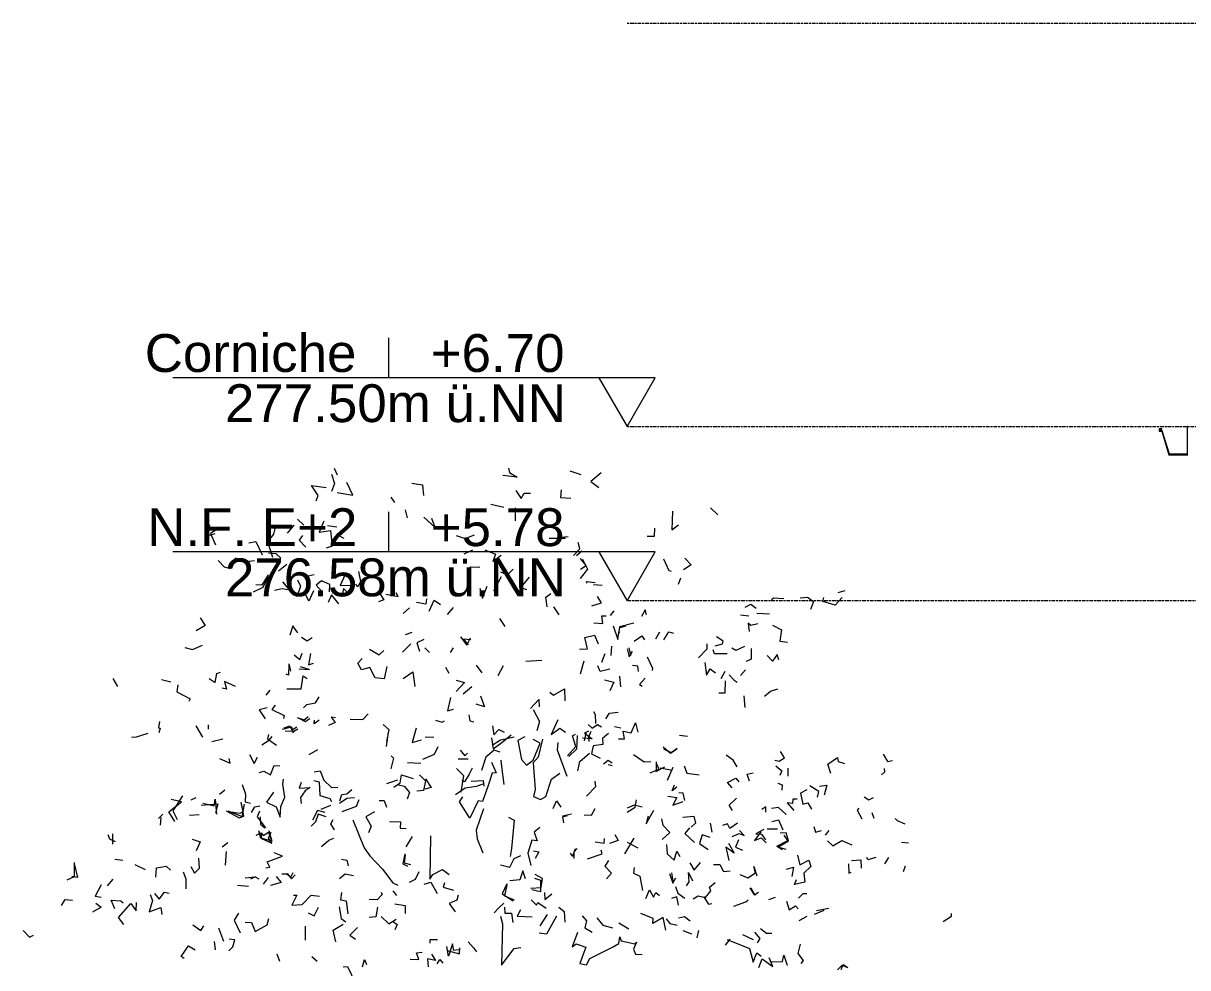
# Model space of a CAD drawing. Header units: millimetres. Extents: x -23163 to 3734, y -4540 to 11969.
# Drawn here: x -23155 to -17006, y 3841 to 8830 of the extents above; entities that cross this region are included whole.
import ezdxf

# ---------------------------------------------------------------- set-up
doc = ezdxf.new("R2010")
doc.units = ezdxf.units.MM
doc.linetypes.add('Center', pattern=[40, 10, -5, 20, -5])
for name, color, linetype, lineweight in [('A-FLOR-LEVL', 51, 'Continuous', 9), ('A-GENM', 13, 'Continuous', 9), ('A-ROOF-OTLN', 132, 'Continuous', 9), ('G-IMPT', 8, 'Continuous', 9)]:
    doc.layers.add(name, color=color, linetype=linetype, lineweight=lineweight)
doc.styles.add('Arial', font='arial.ttf', dxfattribs={"height": 200})

# ---------------------------------------------------------------- blocks, each defined once
blk = doc.blocks.new('TREE 7M - Baum_29a_dwg-394110-West')
at = {"layer": 'G-IMPT'}
for p, q in [((-21514.2, 6480.6), (-21497.7, 6444.9)), ((-20268.3, 6466.2), (-20211.1, 6446.4)), ((-21214.4, 6326), (-21195.5, 6299.5)), ((-20685.4, 6289.5), (-20617.8, 6273.7)), ((-21139.3, 6259.8), (-21128.1, 6217.4)), ((-20558.3, 6271.1), (-20557.2, 6202.2)), ((-19525.3, 6271), (-19486.4, 6232.7)), ((-21760.8, 6135.8), (-21724.5, 6178.3)), ((-21706.5, 6210.1), (-21674.3, 6179.7)), ((-21548.8, 6177.2), (-21499.8, 6169.3)), ((-20378.6, 6109.7), (-20291.5, 6111.1)), ((-20277, 6117.8), (-20335.1, 6112.4)), ((-20827.7, 6028.3), (-20780.5, 6048.3)), ((-20397.8, 6073.9), (-20339.8, 6080.6)), ((-20205.8, 6041), (-20233.1, 6017.1)), ((-21807.7, 5937), (-21763.4, 5972.9)), ((-20631.5, 5905.3), (-20671.2, 5829.8)), ((-20143.4, 5864.8), (-20098.5, 5862.3)), ((-19684.3, 5898.5), (-19696.9, 5865.4)), ((-18850.8, 5822.7), (-18814, 5834.6)), ((-21148.8, 5712.6), (-21116.3, 5741.8)), ((-20914.9, 5707.6), (-20882.5, 5744.7)), ((-20355.5, 5748), (-20327, 5705.6)), ((-20053.5, 5702), (-20034.2, 5727.2)), ((-20641.1, 5685.4), (-20612.7, 5643)), ((-19323, 5697.6), (-19366.7, 5704.1)), ((-19281, 5714.8), (-19214.9, 5710.9)), ((-21136.4, 5601.3), (-21102.3, 5613.3)), ((-19794.5, 5613.5), (-19816.3, 5576.4)), ((-20051.4, 5490), (-20046.9, 5540.3)), ((-21034.9, 5531.2), (-21010.7, 5506.1)), ((-20899.7, 5506.2), (-20882.9, 5531.4)), ((-20083.2, 5499.2), (-20102.3, 5454.1)), ((-21752, 5441.6), (-21743.5, 5407.1)), ((-21698.8, 5419.1), (-21643.2, 5416.5)), ((-21692.4, 5432.4), (-21647.2, 5417.8)), ((-20926.2, 5429.3), (-20907.1, 5396.2)), ((-20763.9, 5438.8), (-20732.8, 5399.1)), ((-20621.1, 5436.3), (-20649.3, 5383.3)), ((-20501.3, 5460.3), (-20416.9, 5465.7)), ((-20194.9, 5460.7), (-20213.6, 5391.7)), ((-19340.8, 5415.3), (-19368, 5384.8)), ((-22683.4, 5368.9), (-22657.6, 5326.5)), ((-22425.7, 5363.9), (-22376.6, 5350.7)), ((-20007.3, 5381.4), (-20001.1, 5324.4)), ((-19450.3, 5405.9), (-19470.8, 5367.5)), ((-21872.2, 5281.1), (-21851.5, 5307.6)), ((-20832.7, 5287.6), (-20785.8, 5327.4)), ((-19349.1, 5277.5), (-19344.1, 5215.2)), ((-22243.3, 5119), (-22209.3, 5059.4)), ((-22178.7, 5124.4), (-22179.6, 5100.5)), ((-20033.3, 5115), (-19998.9, 5108.4)), ((-22160.1, 5035.6), (-22100.9, 5050.3)), ((-21237.6, 5010.2), (-21227, 5085.8)), ((-21033.7, 5060.8), (-20987.4, 5058.2)), ((-20191.9, 5039.3), (-20182, 5080.4)), ((-19689.1, 5070.4), (-19646.7, 5063.8)), ((-21645.1, 4967.3), (-21599.3, 4993.9)), ((-21055.1, 4919), (-21126.5, 4922.9)), ((-20805.9, 4943.2), (-20858.7, 4943.1)), ((-20045.7, 4908.3), (-20065.6, 4913.6)), ((-19116.9, 4894.9), (-19117.5, 4853.8)), ((-21235.7, 4814.1), (-21176.6, 4832.8)), ((-22245, 4738.7), (-22271.2, 4726.8)), ((-22118.5, 4758.7), (-22091.1, 4781.3)), ((-21532.3, 4697.2), (-21583.5, 4677.2)), ((-22419.3, 4652.4), (-22441.3, 4629.8)), ((-22431.5, 4594.1), (-22426.9, 4633.8)), ((-22277.8, 4647.3), (-22226.4, 4651.3)), ((-20306.9, 4644.3), (-20260.8, 4653.7)), ((-18673.2, 4660.9), (-18663.4, 4631.7)), ((-19526.9, 4604.2), (-19518.2, 4557.8)), ((-19226.5, 4574.1), (-19172.4, 4575.5)), ((-18901.4, 4566.5), (-18920.8, 4541.3)), ((-22684.4, 4548.7), (-22683.5, 4494.4)), ((-22104.7, 4480.5), (-22076, 4503.1)), ((-21101.6, 4534.7), (-21135.1, 4479)), ((-19931.1, 4525.5), (-19979.9, 4442)), ((-19966.4, 4504.3), (-19909.1, 4473.9)), ((-18517.3, 4504.7), (-18480.3, 4500.8)), ((-22084.5, 4455.4), (-22088.5, 4382.5)), ((-20266.6, 4445.6), (-20254.5, 4428.4)), ((-20240.6, 4469.5), (-20254.5, 4429.7)), ((-22671.6, 4414.9), (-22630.6, 4409.7)), ((-22566.8, 4385.9), (-22510.9, 4359.4)), ((-18586, 4423.8), (-18606.6, 4390.7)), ((-18498.1, 4377.5), (-18508.2, 4348.4)), ((-22710.2, 4273.1), (-22680.4, 4308.9)), ((-21953.9, 4309.8), (-21929, 4323)), ((-21886.1, 4282), (-21860.3, 4317.8)), ((-19731.3, 4341.6), (-19724, 4299.2)), ((-22023.4, 4276.6), (-21965.2, 4272.7)), ((-21203.9, 4247.1), (-21185, 4221.9)), ((-19217.7, 4201.8), (-19182.3, 4213.7)), ((-20389.4, 4122.2), (-20428.1, 4062.5)), ((-18976, 4123.9), (-18926.2, 4145.1)), ((-18901.3, 4154.4), (-18965.8, 4141.1)), ((-21667.1, 4061), (-21667.2, 3986.8)), ((-20010.9, 4077.6), (-19957.6, 4045.8)), ((-19016.8, 4111.9), (-19058.7, 4089.3)), ((-22124, 4051.2), (-22097.8, 3981)), ((-19672.1, 4038.2), (-19625.6, 4019.7)), ((-19588.9, 4038.3), (-19597.5, 3998.6)), ((-19357.3, 4016.1), (-19301.4, 3989.7)), ((-22146.6, 3979.6), (-22141.9, 3935.9)), ((-19423, 3992.2), (-19447.6, 3960.3)), ((-21816.6, 3913.8), (-21802.8, 3875.3)), ((-21603.3, 3874.3), (-21631.4, 3899.4))]:
    blk.add_line(p, q, dxfattribs=at)
at = {"layer": 'G-IMPT', "flags": 128}
for points in [[(-20592.1, 6480.4), (-20587.8, 6456.6), (-20547.7, 6432.8), (-20621.9, 6442)], [(-21526.8, 6448.8), (-21511.5, 6399.8), (-21528, 6356.1)], [(-21497.5, 6352.1), (-21415.4, 6337.7), (-21446.8, 6403.9)], [(-21103.4, 6401.6), (-21047.7, 6391.1), (-21041.5, 6335.5)], [(-20102.9, 6454.5), (-20157.7, 6409.4), (-20114.9, 6377.7)], [(-21609.1, 6308.3), (-21598.9, 6334.8), (-21632.9, 6389.1), (-21556, 6377.2)], [(-20553.2, 6362.6), (-20526.1, 6318.9), (-20509.4, 6348), (-20476.3, 6348.1)], [(-20315.5, 6365.5), (-20318.8, 6325.7), (-20263.2, 6321.8)], [(-21039.6, 6221.5), (-20979.3, 6165.9), (-20998.6, 6214.9)], [(-19725.8, 6252.2), (-19729.4, 6154.2), (-19694.2, 6180.7)], [(-22172.3, 6180.4), (-22184.6, 6123.4), (-22142.5, 6135.4)], [(-22138.9, 6152.6), (-22166.3, 6134), (-22140.2, 6075.8)], [(-21837.9, 6008.6), (-21863.1, 6090.7), (-21832, 6130.5), (-21822.2, 6176.8)], [(-21567.7, 6199.7), (-21593.1, 6142.7), (-21532.5, 6150.7), (-21524.5, 6068.6), (-21556.1, 6057.9)], [(-21452.2, 6169.3), (-21492.5, 6125.6), (-21463.2, 6111)], [(-19822.1, 6163.4), (-19822.7, 6119.6), (-19860.9, 6118.3)], [(-21963.4, 6085.3), (-21927.8, 6091.9), (-21893.6, 6021.7)], [(-21681.3, 6124), (-21698.1, 6100.1), (-21663.2, 6063.1)], [(-20868.9, 6123.7), (-20822.4, 6107.8), (-20772.6, 6127.8)], [(-21795.6, 6004.6), (-21819.8, 6027.1), (-21860.8, 6031.1)], [(-20718.4, 6048.3), (-20661.2, 6025.9), (-20675.1, 5986.1), (-20630.8, 6020.6)], [(-20249, 6018.4), (-20216.6, 6054.2), (-20225, 6087.3)], [(-22034.7, 6005.7), (-22058.9, 5948.7), (-22092.1, 5957.9), (-22125.6, 5992.3)], [(-21934.1, 5989.9), (-21978.9, 5985.9), (-21960, 5963.4)], [(-20201.1, 5999.9), (-20175.1, 5945.6), (-20214, 5897.9)], [(-20212.1, 5946.9), (-20182.1, 5965.5), (-20211.7, 6002.6)], [(-19774.5, 6001.8), (-19745.7, 5939.5), (-19733.8, 5935.6)], [(-19662.2, 6004.6), (-19628.7, 5970.1), (-19667.8, 5943.6)], [(-21864, 5906.5), (-21889.5, 5849.5), (-21941.9, 5825.6)], [(-21861.5, 5915.8), (-21896.3, 5861.4), (-21928, 5864)], [(-21688.6, 5923.9), (-21650.1, 5912.1), (-21618.5, 5918.7)], [(-21456, 5917.6), (-21481.5, 5860.6), (-21420.7, 5862)], [(-21384.9, 5933.6), (-21374.8, 5881.9), (-21388.9, 5852.7), (-21398.4, 5867.3)], [(-20809.1, 5938.2), (-20790.9, 5959.5), (-20744.7, 5956.9)], [(-20635.9, 5933.2), (-20597.4, 5917.3), (-20567.5, 5946.5)], [(-20483.6, 5904.2), (-20528.9, 5849.8), (-20497, 5839.2)], [(-21785.6, 5880.1), (-21749.2, 5835.1), (-21789, 5843), (-21828.5, 5833.7)], [(-21706.5, 5890.8), (-21691.4, 5856.4), (-21709.1, 5804.7)], [(-21539, 5826.1), (-21535.7, 5865.8), (-21579.6, 5885.6), (-21608.3, 5861.8), (-21578.7, 5828.7)], [(-21435.8, 5814.3), (-21464, 5844.7), (-21472.6, 5801)], [(-20744.2, 5846.9), (-20730.1, 5792.6), (-20706, 5857.5)], [(-20179.2, 5872.8), (-20180.7, 5880.7), (-20134.3, 5875.5)], [(-21622.3, 5831.3), (-21647.9, 5776.9), (-21662.9, 5810)], [(-21489.1, 5763.8), (-21526.9, 5811.5), (-21544.7, 5770.4)], [(-21273.4, 5819.8), (-21251.7, 5784), (-21279.3, 5773.4)], [(-21240.3, 5814.5), (-21175.4, 5801.3), (-21186.3, 5821.2)], [(-21025.9, 5789.6), (-21029.4, 5761.8), (-21078.4, 5769.6)], [(-21011.6, 5724.7), (-20984.8, 5783), (-20952.7, 5759.2)], [(-20388.5, 5748), (-20395.9, 5798.3), (-20368.5, 5818.2)], [(-20153.4, 5752.2), (-20100.9, 5768.2), (-20122.6, 5801.3)], [(-19138.2, 5789.2), (-19193.8, 5793.1), (-19204.2, 5783.8)], [(-19052.5, 5795.9), (-19012.9, 5798.6), (-18982.2, 5776.1), (-18998.6, 5733.7)], [(-18830.6, 5797.5), (-18868.2, 5756.4), (-18933.3, 5774.9), (-18927, 5796.1)], [(-19863.4, 5704.9), (-19870.4, 5731.4), (-19889.7, 5696.9)], [(-19342.3, 5746.6), (-19313.5, 5761.2), (-19285.4, 5740)], [(-22221, 5688.8), (-22194, 5649.1), (-22242.4, 5621.2)], [(-20142.7, 5663.4), (-20095.1, 5659.5), (-20099.8, 5700.6), (-20077.3, 5699.3)], [(-19931.3, 5661.1), (-20006.3, 5641.1), (-20013.6, 5600), (-20004.6, 5617.2)], [(-19276.1, 5657.9), (-19312.9, 5648.5), (-19327.7, 5661.8), (-19321.7, 5616.7)], [(-21704.6, 5609.9), (-21731.6, 5647), (-21748, 5597.9)], [(-20217.1, 5524.2), (-20174.8, 5525.6), (-20190.3, 5585.2), (-20139, 5598.5), (-20119.8, 5552.2)], [(-20040.8, 5647.7), (-20015.8, 5574.8), (-20004.9, 5638.4), (-19972.1, 5647.8)], [(-19772.7, 5573.8), (-19745.7, 5616.2), (-19721.8, 5608.3)], [(-19198, 5650), (-19151.4, 5626.2), (-19159.7, 5566.6), (-19119.9, 5560)], [(-22301.7, 5532.3), (-22261.9, 5521.8), (-22209.4, 5544.4)], [(-21685.7, 5587.4), (-21656.3, 5567.5), (-21628.9, 5586.1)], [(-21153.3, 5507.2), (-21120.8, 5539), (-21107.9, 5552.3)], [(-21039.5, 5574.9), (-21077.6, 5557.6), (-21063.6, 5512.6)], [(-20846.9, 5588.4), (-20813.2, 5544.7), (-20792.7, 5583.2)], [(-20791.2, 5572.6), (-20830.8, 5576.5), (-20804, 5548.7)], [(-19929.8, 5565.7), (-19888, 5593.5), (-19874.4, 5572.3)], [(-19545.2, 5552.9), (-19546, 5523.7), (-19588.9, 5478.6)], [(-19501.4, 5542.3), (-19463.2, 5551.6), (-19459.5, 5566.2), (-19494.2, 5588.7)], [(-19346.8, 5537.2), (-19391.3, 5516), (-19412.7, 5529.2)], [(-21725.1, 5493.3), (-21695.6, 5469.5), (-21683, 5502.6)], [(-21639.4, 5501.3), (-21648.9, 5440.4), (-21622.7, 5449.7)], [(-21235.3, 5432.9), (-21250.1, 5368), (-21297.7, 5371.9), (-21325.1, 5426.2), (-21368.5, 5415.5), (-21388.9, 5449.9), (-21365.5, 5475.1)], [(-21326.7, 5524.2), (-21276, 5493.8), (-21251.2, 5516.4)], [(-19966.1, 5525.9), (-19954.8, 5483.5), (-19938.1, 5511.3)], [(-19956.9, 5531.2), (-19948.3, 5490.1), (-19940.7, 5510)], [(-19859.7, 5483.6), (-19832.3, 5424), (-19834.8, 5410.7)], [(-19437.3, 5498.7), (-19504.6, 5498.6), (-19511.6, 5519.8)], [(-19310.9, 5528), (-19311.3, 5471), (-19337.5, 5459)], [(-19164.6, 5467.2), (-19173, 5495), (-19198.9, 5460.5), (-19225.8, 5491)], [(-21753.4, 5445.5), (-21755, 5385.9), (-21767, 5392.5)], [(-20058.1, 5418.4), (-20109.4, 5405.1), (-20120.5, 5435.6)], [(-19906, 5405.4), (-19909.1, 5434.5), (-19938.2, 5437.1)], [(-19556.7, 5453.5), (-19546.4, 5385.9), (-19528.4, 5419.1), (-19500.4, 5399.2)], [(-22173.5, 5369.5), (-22142.8, 5348.3), (-22133, 5394.7), (-22114.6, 5402.7)], [(-22035.4, 5327.3), (-22092.7, 5353.7), (-22081.4, 5312.6), (-22105.3, 5317.9)], [(-21764.4, 5314.3), (-21687.8, 5314.4), (-21677, 5383.3), (-21655.7, 5368.8)], [(-21149.7, 5369.4), (-21098.8, 5403.9), (-21088.3, 5325.8)], [(-20869.6, 5360.5), (-20825.7, 5347.3), (-20868.6, 5299.5)], [(-20084.9, 5362.7), (-20037.2, 5349.6), (-20057.5, 5303.2)], [(-19871.1, 5371), (-19900.9, 5337.8), (-19887.6, 5328.5)], [(-19448.1, 5356.9), (-19449.7, 5292), (-19482.7, 5290.6)], [(-19427.5, 5388.7), (-19400.7, 5360.9), (-19385.9, 5350.3)], [(-22339.4, 5334.9), (-22344, 5297.7), (-22274.8, 5262.1), (-22281.1, 5247.5)], [(-20374.5, 5296.1), (-20355.7, 5280.3), (-20296.8, 5313.5), (-20294.5, 5251.2)], [(-19240.7, 5275), (-19209.5, 5302.8), (-19170, 5314.8)], [(-21825.1, 5228.1), (-21841.9, 5205.6), (-21777.9, 5173.9), (-21780.3, 5158)], [(-21675.6, 5213.8), (-21658.7, 5232.3), (-21611.3, 5240.3), (-21593.3, 5272.2)], [(-20898.4, 5269), (-20914.4, 5198.8), (-20882.9, 5206.8)], [(-20740.1, 5277.2), (-20719.3, 5218.9), (-20763.1, 5233.4)], [(-20476.1, 5209.9), (-20431.9, 5257.6), (-20431.3, 5219.2)], [(-21867.1, 5213.5), (-21910.5, 5204.2), (-21878, 5155.2)], [(-21709.1, 5163.4), (-21671.9, 5150.2), (-21651, 5167.4)], [(-21428.9, 5154.4), (-21361.5, 5151.9), (-21334.2, 5182.4)], [(-20803.1, 5176.4), (-20797.3, 5144.6), (-20776.1, 5140.6)], [(-20462.8, 5205.9), (-20428.7, 5142.4), (-20442.4, 5093.3)], [(-20144.3, 5194.4), (-20134.7, 5178.5), (-20134, 5130.8)], [(-20078.9, 5156.1), (-20059.6, 5186.5), (-20013.4, 5190.6)], [(-22436.6, 5141.3), (-22441.3, 5108.2), (-22432, 5106.8), (-22439.5, 5081.7)], [(-21786, 5101), (-21738.7, 5114.3), (-21735.8, 5098.4), (-21710.9, 5114.3)], [(-21778.2, 5109), (-21748, 5119.6), (-21730.2, 5082.5)], [(-21699.8, 5159.4), (-21666.5, 5142.2), (-21641.6, 5158.1)], [(-21592.6, 5148.9), (-21620, 5130.3), (-21617.7, 5148.9)], [(-21506.9, 5161), (-21529.5, 5164.9), (-21507.9, 5137.1), (-21543.3, 5121.2)], [(-21255.4, 5125.5), (-21224.5, 5099), (-21236.7, 5036.7)], [(-21080.7, 5105.8), (-21101.9, 5031.6), (-21051.9, 5044.9)], [(-20978.3, 5148.3), (-20943.8, 5137.8), (-20930.7, 5144.4)], [(-20678, 5118.2), (-20670.6, 5071.9), (-20643.3, 5099.7), (-20615.4, 5085.2)], [(-20332.4, 5150.4), (-20368.1, 5073.6), (-20322.5, 5106.7), (-20291.7, 5085.6)], [(-20172.2, 5125.5), (-20150.7, 5106.9), (-20123.3, 5125.5), (-20102, 5113.6)], [(-20012.4, 5050.1), (-19979.4, 5050.2), (-19988, 5089.9), (-19944.3, 5082), (-19922.7, 5135), (-19910, 5084.7)], [(-22497.6, 5078.9), (-22559.4, 5059), (-22583.1, 5057.6)], [(-21895.6, 5018.7), (-21857.7, 5042.6), (-21840.8, 5062.5)], [(-21860.8, 5073.1), (-21865.7, 5050.5), (-21817.6, 5017.5)], [(-21772.7, 5093.1), (-21726.4, 5090.5), (-21705.5, 5103.7)], [(-20682.2, 5055.9), (-20673.4, 4997.7), (-20627.7, 5030.8), (-20578.1, 5070.6)], [(-20679, 5017.5), (-20634.5, 5045.4), (-20562.1, 5061.4)], [(-20506.6, 5061.5), (-20543.3, 5041.5), (-20524.5, 4940.9), (-20497.6, 4910.4), (-20462.3, 4937), (-20425.5, 5027.1), (-20462.8, 5046.9)], [(-20412.6, 5048.3), (-20436.2, 4954.2), (-20462.1, 4923.7), (-20451.8, 4782), (-20460.5, 4746.2), (-20423.3, 4730.3), (-20395.8, 4746.2), (-20365.6, 4836.4), (-20322.5, 4869.6)], [(-20281.7, 4961), (-20237.6, 5010.1), (-20254.4, 5065.7), (-20238.7, 5075)], [(-20230.7, 5068.4), (-20233.4, 4995.5), (-20273.8, 4957.1)], [(-20170.3, 5091), (-20191.2, 5080.4), (-20151.1, 5050), (-20201.4, 5053.9)], [(-20158.4, 5089.7), (-20171.1, 5059.2), (-20168.1, 5035.4)], [(-20064.4, 5077.9), (-20095.7, 5051.4), (-20095.1, 5019.6), (-20145.2, 5012.9), (-20155.1, 4971.8), (-20108.5, 4948)], [(-20965.5, 5007.9), (-20985.9, 4966.8), (-21046.3, 4941.6)], [(-20847.6, 4989.5), (-20823.3, 4960.4), (-20809, 4973.6)], [(-20637.4, 4979.2), (-20669.3, 4991), (-20712.3, 4953.9), (-20736.2, 4882.3)], [(-20333.1, 5031.2), (-20335.1, 4991.4), (-20283.9, 4853.7)], [(-19775.3, 5008), (-19736.4, 4974.9), (-19703.8, 4997.5)], [(-19773.8, 4997.4), (-19733.8, 4977.6), (-19701.2, 5000.2)], [(-19186.3, 4937.2), (-19163.7, 4931.9), (-19135, 4949.2), (-19156.7, 4983.6)], [(-22119, 4945.6), (-22063.1, 4921.8), (-22067.5, 4947)], [(-21960.8, 4967), (-21936.2, 4920.6), (-21918.3, 4953.8)], [(-21213, 4959.9), (-21199.6, 4948), (-21214.5, 4892.3)], [(-20682.7, 4926.1), (-20658.1, 4870.5), (-20679.2, 4869.1), (-20700.5, 4802.9), (-20729.5, 4719.3), (-20753.4, 4722), (-20796.8, 4631.8), (-20851, 4716.5), (-20834.3, 4743.1)], [(-20616.1, 4808.3), (-20628.2, 4903.6), (-20631.4, 4936.8)], [(-20226.3, 4880.3), (-20215.2, 4930.6), (-20165.7, 4974.4)], [(-20090.8, 4917.5), (-20066, 4937.4), (-20044.7, 4922.9)], [(-19931.8, 4966.8), (-19877, 4928.4), (-19841.4, 4929.8)], [(-19844.3, 4870.1), (-19811.5, 4884.7), (-19810.9, 4928.5)], [(-19385.2, 4902.5), (-19406.9, 4936.9), (-19443, 4964.7)], [(-18890.6, 4867.3), (-18905.9, 4916.3), (-18854.9, 4950.8), (-18851.9, 4929.6), (-18817.4, 4919.1)], [(-18614.8, 4969.7), (-18590.4, 4929.9), (-18565.4, 4936.6)], [(-21909, 4871.6), (-21885.4, 4879.6), (-21849.4, 4859.8), (-21830.4, 4910.1), (-21801.3, 4907.5)], [(-21619.8, 4875.9), (-21586.9, 4881.3), (-21568.9, 4831), (-21527.3, 4792.6), (-21494.3, 4795.3)], [(-21198.4, 4795.6), (-21164.4, 4816.9), (-21157.2, 4859.3), (-21096.1, 4840.8)], [(-21062.1, 4859.4), (-21031.2, 4829), (-21040.9, 4777.3), (-21077.8, 4773.2)], [(-20867.1, 4892.8), (-20830.9, 4855.7), (-20843.9, 4768.2)], [(-20785.3, 4895.5), (-20800.6, 4863.7), (-20825, 4822.6), (-20838.3, 4829.2)], [(-19812.1, 4919.2), (-19798.5, 4894), (-19815.4, 4878.1), (-19766.9, 4902)], [(-19791.9, 4896.7), (-19728.3, 4884.8), (-19724.6, 4898.1), (-19755.2, 4829.2)], [(-19665.3, 4907.4), (-19651.5, 4869), (-19586.6, 4859.8)], [(-19320.5, 4825.7), (-19333, 4864.1), (-19300.1, 4870.8)], [(-19180.5, 4908), (-19149.7, 4881.6), (-19159.8, 4856.4)], [(-18608.3, 4892.8), (-18606.7, 4874.3), (-18622.3, 4859.7)], [(-21999.1, 4809.2), (-21981.1, 4757.6), (-21983.1, 4716.5), (-21955.3, 4711.2)], [(-21834.7, 4768.4), (-21870.8, 4715.3), (-21820.2, 4690.2), (-21798.2, 4637.2), (-21795.1, 4692.9), (-21774.8, 4741.9), (-21785.2, 4810.8), (-21781.6, 4837.3)], [(-21687.6, 4820.2), (-21697.6, 4789.7), (-21640.9, 4792.4), (-21667, 4775.2), (-21691.5, 4740.7), (-21688.4, 4708.9)], [(-21621.7, 4829.6), (-21592.5, 4823), (-21588.7, 4750.1), (-21535.6, 4734.3), (-21527.4, 4718.4)], [(-21173.5, 4807.6), (-21143, 4799.7), (-21116, 4766.6), (-21127.4, 4732.1)], [(-21031.4, 4838.2), (-21001.5, 4793.2), (-21034.4, 4783.9)], [(-20872.8, 4756.3), (-20821.9, 4790.8), (-20762.6, 4800.1), (-20725.8, 4812.1)], [(-20789.4, 4826.6), (-20726.1, 4830.6), (-20722.9, 4800.2)], [(-20136.9, 4826.1), (-20133.7, 4796.9), (-20180.5, 4747.8)], [(-19704.4, 4794.8), (-19727.9, 4776.2), (-19715.2, 4808)], [(-19411.1, 4791.2), (-19436.7, 4820.3), (-19392.1, 4842.9), (-19375.9, 4823)], [(-19171.1, 4816.6), (-19147.2, 4807.4), (-19149.3, 4779.5)], [(-18961.1, 4742.7), (-18953.7, 4771.8), (-19001.8, 4802.2)], [(-18950.2, 4801), (-18910.7, 4806.3), (-18925.7, 4753.3)], [(-22313.9, 4749.2), (-22365.4, 4669.7), (-22342.2, 4623.3)], [(-21406.2, 4738.4), (-21447.1, 4735.7), (-21485, 4709.2)], [(-21483.9, 4722.4), (-21472.5, 4756.9), (-21446.2, 4759.6), (-21420.1, 4782.1)], [(-19751.2, 4747), (-19703.5, 4740.5), (-19724, 4699.4), (-19670.1, 4719.3)], [(-19661, 4724.6), (-19669.5, 4763), (-19693.3, 4764.3)], [(-19410.4, 4671.9), (-19426.7, 4699.7), (-19389, 4736.9)], [(-19017.3, 4781), (-19050, 4762.4), (-19038.5, 4705.5), (-19012.2, 4712.1), (-18993.1, 4679)], [(-18714.1, 4743), (-18690.1, 4727.1), (-18665.2, 4740.4)], [(-22355.2, 4614), (-22386.4, 4664.3), (-22319.9, 4717.4), (-22374.3, 4729.3)], [(-22215.3, 4699), (-22128.2, 4707.1), (-22140.6, 4658)], [(-22207.6, 4710.9), (-22147.9, 4696.4), (-22141.8, 4730.9), (-22135.2, 4651.4)], [(-22084, 4670), (-22014.7, 4633), (-21989.8, 4642.3), (-22001.3, 4700.6)], [(-22074.8, 4670), (-21999, 4639.6), (-21986.8, 4704.6)], [(-22006.8, 4715.2), (-21995.4, 4664.8), (-22011.1, 4655.5), (-22072.1, 4664.7)], [(-21950.5, 4660.9), (-21932.5, 4691.4), (-21906.1, 4695.4)], [(-21383.6, 4727.8), (-21397.5, 4693.4), (-21473.7, 4665.4)], [(-21276.5, 4724), (-21250.1, 4725.3), (-21237.6, 4689.6)], [(-20724.9, 4679.6), (-20762.7, 4568.3), (-20758, 4521.9), (-20729, 4447.7)], [(-20357.7, 4682.7), (-20338.6, 4722.5), (-20316.9, 4689.4)], [(-20193.4, 4648.4), (-20155, 4647.2), (-20135.8, 4681.6)], [(-19966.4, 4662), (-19923.3, 4689.8), (-19917.3, 4728.3)], [(-19886.3, 4688.6), (-19928.7, 4699.1), (-19965.4, 4683.2)], [(-19233.3, 4662.8), (-19233.7, 4690.7), (-19254.6, 4676.1)], [(-19126.1, 4651), (-19167.6, 4688.1), (-19203.2, 4682.8)], [(-19068, 4731.9), (-19091.7, 4730.6), (-19092.7, 4709.4), (-19121.8, 4712), (-19085.5, 4671)], [(-18742.2, 4684.6), (-18751.3, 4672.7), (-18726.8, 4627.7)], [(-21908.3, 4667.6), (-21921, 4638.4), (-21876.5, 4580.2)], [(-21905.2, 4638.4), (-21903.2, 4600), (-21879.1, 4580.2)], [(-21556.5, 4638.8), (-21597.6, 4652), (-21612.8, 4611), (-21634.9, 4589.7)], [(-21560.8, 4661.4), (-21601.9, 4671.9), (-21627.5, 4620.2)], [(-21511.7, 4568.7), (-21530.7, 4601.8), (-21519.2, 4624.3)], [(-21414.8, 4621.8), (-21354.3, 4474.8), (-21325.8, 4432.4), (-21258.6, 4361), (-21203.3, 4289.5), (-21176.6, 4276.3)], [(-21300.6, 4664.3), (-21346.4, 4637.8), (-21317.9, 4588.8), (-21333.1, 4553)], [(-21220.5, 4612.8), (-21162.4, 4611.5), (-21164.4, 4578.4), (-21134, 4575.8)], [(-20593.4, 4636), (-20562.8, 4620.2), (-20577.5, 4470.4), (-20584.7, 4428)], [(-20299.7, 4607.2), (-20305.5, 4639), (-20281.8, 4645.7)], [(-19855.1, 4642.2), (-19866.3, 4601.1), (-19825.2, 4672.7)], [(-19784.9, 4627.7), (-19777.7, 4594.6), (-19741.4, 4554.9), (-19780.4, 4517.8)], [(-19672.7, 4637.1), (-19613.4, 4642.5), (-19604.8, 4605.4), (-19628.3, 4584.2)], [(-19202.1, 4613.9), (-19166.5, 4621.9), (-19144.6, 4570.2)], [(-18551.1, 4629.2), (-18540.4, 4618.6), (-18500.4, 4601.5)], [(-21924.7, 4541.7), (-21901.1, 4553.6), (-21898, 4523.2), (-21842.1, 4499.4), (-21861.1, 4525.9), (-21847, 4556.3)], [(-21859.1, 4565.6), (-21842.3, 4510), (-21900.7, 4525.8), (-21910.6, 4564.2)], [(-21898.5, 4553.6), (-21889, 4540.4), (-21860.3, 4557.7), (-21845, 4511.3)], [(-20427.4, 4581.9), (-20457.4, 4558), (-20440.8, 4511.7), (-20469.9, 4514.3), (-20491.2, 4445.4), (-20475.6, 4380.4)], [(-19636.1, 4580.2), (-19660.7, 4549.7), (-19611.1, 4502.1)], [(-19384.2, 4604.4), (-19423.4, 4576.5), (-19437, 4600.3), (-19463.3, 4592.3)], [(-19410.8, 4534.1), (-19374.1, 4550.1), (-19347.5, 4539.5), (-19373, 4566)], [(-19260.6, 4558.1), (-19294.2, 4513), (-19258.8, 4527.7), (-19231.9, 4501.2)], [(-19243.7, 4571.4), (-19286.9, 4548.8), (-19256.4, 4546.2), (-19236.1, 4515.8)], [(-19127, 4465.5), (-19170.8, 4478.7), (-19113.2, 4511.9), (-19127.1, 4554.3), (-19157.5, 4551.6)], [(-18981, 4586.3), (-18971.3, 4557.2), (-18939.7, 4565.1)], [(-22709.4, 4544.7), (-22699.8, 4522.2), (-22670.5, 4507.7)], [(-22263.8, 4520.1), (-22221.4, 4506.9), (-22243, 4457.8)], [(-21580.3, 4481.1), (-21541.2, 4515.6), (-21514.9, 4524.9)], [(-21005.3, 4537.5), (-21008.1, 4309.6), (-20992.6, 4333.5), (-20941.6, 4360), (-20906.8, 4333.6)], [(-20134.2, 4506.7), (-20087.9, 4498.8), (-20085.6, 4524)], [(-20031.8, 4545.3), (-20014.1, 4513.5), (-20058.8, 4497.6)], [(-19757.5, 4492.6), (-19755.4, 4442.3), (-19717.8, 4409.2), (-19704.1, 4456.9), (-19687.8, 4429.1)], [(-19528.3, 4528.7), (-19569.5, 4543.2), (-19583.2, 4496.8), (-19537.8, 4465.1)], [(-19431.4, 4499.6), (-19400.1, 4446.7), (-19445.5, 4477.1), (-19429.9, 4408.2)], [(-19377.5, 4516.9), (-19394, 4478.5), (-19356.8, 4462.6)], [(-19146.8, 4464.2), (-19174.8, 4482.7), (-19117.2, 4513.3), (-19136.2, 4541.1)], [(-18908.5, 4512.2), (-18879, 4484.4), (-18831.9, 4513.6), (-18780, 4491.1)], [(-21874.3, 4369.5), (-21853.2, 4372.2), (-21866.9, 4401.3), (-21786.8, 4430.5), (-21830.7, 4447.7)], [(-21141.1, 4443.2), (-21150.8, 4390.2), (-21126.8, 4377)], [(-21138.3, 4435.3), (-21144.3, 4395.5), (-21111.1, 4386.3)], [(-20635.5, 4384.2), (-20585.1, 4372.4), (-20562.1, 4417.4), (-20528, 4433.4)], [(-20461, 4458.6), (-20431.9, 4453.4), (-20452.4, 4417.6)], [(-20230.1, 4470.8), (-20248.2, 4450.9), (-20247.7, 4417.8)], [(-20176.3, 4416.6), (-20097.5, 4441.9), (-20103.1, 4461.7)], [(-19065.7, 4436.5), (-19054.3, 4384.8), (-19007.2, 4408.7), (-18996, 4375.6), (-19033.8, 4341.1), (-19027.7, 4293.4), (-19081.7, 4280.1), (-19071.5, 4307.9)], [(-22886.6, 4397.4), (-22886.7, 4320.6), (-22924.7, 4303.3)], [(-22885.1, 4384.2), (-22869.5, 4317.9), (-22899.9, 4323.2)], [(-22454.7, 4319.8), (-22451.6, 4368.8), (-22401.5, 4378.1), (-22378.7, 4355.6)], [(-22270.7, 4375.6), (-22251.6, 4339.9), (-22224.4, 4367.7), (-22227.8, 4419.4)], [(-21474.8, 4415), (-21447, 4409.8), (-21439.9, 4379.3)], [(-20065.2, 4407.4), (-20084.6, 4378.3), (-20048.3, 4339.9), (-20075.5, 4310.7)], [(-19929.9, 4370.5), (-19933.3, 4340), (-19898.7, 4324.2), (-19884.3, 4248.7)], [(-19635.7, 4394.7), (-19612.6, 4356.3), (-19579, 4397.4)], [(-19510.1, 4385.6), (-19477, 4385.6), (-19456.6, 4348.6), (-19422.3, 4352.6)], [(-19370.5, 4332.8), (-19327.9, 4315.6), (-19288.7, 4342.1), (-19297.2, 4376.6), (-19280.6, 4326.2)], [(-19125.3, 4360.9), (-19087.1, 4372.8), (-19095.6, 4322.5)], [(-18796.8, 4390.4), (-18796, 4340.1), (-18782.9, 4345.4)], [(-18781.3, 4407.7), (-18732.4, 4410.4), (-18730.4, 4366.7)], [(-18653.4, 4423.7), (-18694.1, 4410.4), (-18699.6, 4423.7)], [(-22295.2, 4257.7), (-22294.7, 4308), (-22309.8, 4345.1)], [(-21984.4, 4316.4), (-21930.3, 4321.7), (-21911.6, 4309.8)], [(-21819.4, 4323.2), (-21793.8, 4291.4), (-21850.3, 4275.4)], [(-21789.2, 4336.5), (-21762.8, 4337.8), (-21742.7, 4319.3), (-21729.9, 4343.2)], [(-21761.5, 4339.1), (-21738.6, 4311.4), (-21719.2, 4332.6)], [(-21485, 4313), (-21455, 4336.9), (-21411.3, 4327.6)], [(-21116.1, 4292.2), (-21083.4, 4309.5), (-21064.2, 4349.3)], [(-20503.5, 4310.2), (-20517.4, 4352.6), (-20533.8, 4304.9), (-20585.2, 4299.5)], [(-20475, 4261.2), (-20419.5, 4265.2), (-20413.7, 4311.6), (-20452.4, 4332.8)], [(-20456, 4314.2), (-20424.1, 4303.7), (-20423.1, 4242.7), (-20469.5, 4253.3)], [(-19741.8, 4338.9), (-19725.1, 4288.6), (-19708.4, 4315.1)], [(-19653.5, 4274.1), (-19638, 4295.3), (-19641.5, 4344.4), (-19620.9, 4300.7)], [(-22744.7, 4279.7), (-22775.4, 4218.7), (-22744.9, 4213.4)], [(-21038, 4281.7), (-21002.5, 4292.4), (-20969.9, 4232.8)], [(-20931.2, 4289.8), (-20937.4, 4265.9), (-20883, 4250.1)], [(-20600.8, 4284.9), (-20626.4, 4230.5), (-20569, 4194.8)], [(-20602.1, 4278.3), (-20614.3, 4221.3), (-20562.5, 4200.1)], [(-19867.8, 4207.6), (-19848.7, 4252.7), (-19826.9, 4213), (-19815.4, 4238.1), (-19795.3, 4222.3)], [(-19710.3, 4270.1), (-19697.8, 4235.6), (-19661.7, 4209.2)], [(-19616.7, 4205.3), (-19590.6, 4221.2), (-19552.1, 4212), (-19524.9, 4246.4), (-19531.9, 4266.3), (-19500.6, 4291.5)], [(-19317.8, 4262.6), (-19296.1, 4226.8), (-19272.5, 4240.1)], [(-19312.5, 4262.6), (-19293.5, 4228.2), (-19284.2, 4228.2)], [(-22952.9, 4169.4), (-22934.9, 4201.3), (-22895.2, 4197.3)], [(-22672.6, 4152.6), (-22691.8, 4197.6), (-22640.2, 4195), (-22628.2, 4183.1)], [(-22623.6, 4069.1), (-22652, 4106.2), (-22587.2, 4180.5), (-22558.8, 4140.8), (-22558.2, 4185.8)], [(-22486.2, 4227), (-22472.5, 4196.5), (-22490, 4135.5), (-22429.6, 4159.5), (-22423.7, 4122.4)], [(-22462.6, 4233.6), (-22437, 4203.2), (-22409.8, 4240.3), (-22384.6, 4235)], [(-21728, 4225.2), (-21710.8, 4223.9), (-21737.7, 4172.2), (-21682.2, 4174.9), (-21634.2, 4224), (-21590.5, 4218.8)], [(-21474.6, 4238.8), (-21480.5, 4199), (-21450, 4193.8), (-21441, 4124.9)], [(-21265.9, 4240.4), (-21260.4, 4227.1), (-21286.3, 4199.3), (-21328.6, 4201.9)], [(-20858.8, 4225), (-20866.2, 4197.1), (-20905.6, 4179.9), (-20874.5, 4136.2)], [(-20472.6, 4200.3), (-20445.7, 4171.1), (-20438.1, 4185.7), (-20394, 4155.3)], [(-20403.3, 4238.8), (-20401.3, 4201.7), (-20363.5, 4232.2)], [(-19694.1, 4172), (-19704.1, 4215.8), (-19731.7, 4206.4)], [(-19562.8, 4217.2), (-19537, 4177.5), (-19518.6, 4180.2)], [(-19403.4, 4167.1), (-19339.1, 4188.4), (-19327.3, 4199)], [(-19123.8, 4192.6), (-19109.9, 4147.6), (-19077.2, 4167.5), (-19062.4, 4152.9)], [(-19062, 4208.6), (-19036, 4233.8), (-19017.5, 4233.8)], [(-22772.1, 4181.6), (-22744, 4160.4), (-22789.9, 4135.2)], [(-22018.3, 4129.5), (-22041.5, 4092.4), (-22010, 4026.1)], [(-21651.1, 4131.3), (-21619.2, 4115.4), (-21596.1, 4160.5)], [(-21486.5, 4161.9), (-21476.3, 4101), (-21452.2, 4083.8)], [(-21284.4, 4160.8), (-21294.1, 4110.5), (-21328.4, 4106.5)], [(-21193.5, 4178.2), (-21137.9, 4170.3), (-21138.5, 4127.9)], [(-20617.6, 4181.5), (-20645, 4156.3), (-20668.3, 4131.1)], [(-20613.3, 4161.7), (-20612.8, 4129.9), (-20577.1, 4128.6), (-20569.7, 4079.6)], [(-20529.9, 4147.2), (-20547.8, 4112.7), (-20468.5, 4110.2)], [(-20326.7, 4160.7), (-20298.6, 4138.2), (-20295, 4082.5)], [(-19761.9, 4039.5), (-19776.3, 4107), (-19829.9, 4075.2), (-19829, 4101.7), (-19894.2, 4126.7)], [(-18297.7, 4084.9), (-18253.3, 4112.8), (-18252.2, 4127.4)], [(-22260.3, 4066.9), (-22217.6, 4037.8), (-22202.1, 4061.7)], [(-21983.2, 4081.8), (-21950.1, 4079.2), (-21930.9, 4032.9), (-21868, 4067.4), (-21858, 4100.5)], [(-21504.6, 3977.7), (-21518.8, 4040), (-21465.2, 4071.9)], [(-21265.1, 4111.8), (-21224.8, 4073.5), (-21186.9, 4097.4)], [(-21199.9, 4082.8), (-21181.2, 4069.5), (-21192.6, 4041.7)], [(-20635, 4112.6), (-20623.8, 4072.9), (-20629.4, 3854.2), (-20562.2, 3943.1), (-20527.9, 3947.1)], [(-20339.1, 4113), (-20391.7, 4017.5), (-20431.4, 4024.1)], [(-20204.4, 4114.5), (-20181.5, 4088), (-20188.8, 4050.9), (-20151.5, 4029.7)], [(-20126.3, 4105.3), (-20095.3, 4065.6), (-20043.5, 4051)], [(-19760.3, 4099.1), (-19740.1, 4075.3), (-19701.6, 4066)], [(-19694.3, 4104.5), (-19662.7, 4111.1), (-19633.3, 4088.6)], [(-23155.5, 4038), (-23123.2, 4002.3), (-23102.2, 4012.9)], [(-21390.9, 4053.4), (-21431.2, 4012.3), (-21400.5, 3992.4)], [(-20228, 4027), (-20257.2, 3951.4), (-20235, 3967.3), (-20184.5, 3950.2), (-20216.1, 3862.7), (-20180.3, 3856.1), (-20162.4, 3889.3), (-20117.8, 3913.2), (-20043.2, 3950.3), (-20010.4, 3968.9), (-20004.4, 4003.4), (-19997.5, 3983.5), (-19925.9, 3966.4), (-19916.8, 3975.7), (-19932, 3939.9), (-19922.3, 3912.1), (-19886.6, 3910.8)], [(-19292.8, 4029.4), (-19264.6, 3996.3), (-19280, 3972.5)], [(-19261.4, 4048), (-19230.6, 4022.9), (-19201.6, 4022.9)], [(-22305, 3889.3), (-22321, 3901.2), (-22282.3, 3956.9), (-22247.6, 3935.8)], [(-22070.5, 3929.4), (-22048.4, 3950.6), (-22038.5, 3989), (-22068.9, 3991.6)], [(-20968.5, 3989), (-21008.1, 3988.9), (-21009.1, 3970.4)], [(-20855.3, 3934.8), (-20881.7, 3932.1), (-20888.9, 3967.9), (-20910.2, 3901.6), (-20919, 3953.3)], [(-20917.3, 3932.1), (-20852.3, 3914.9), (-20850.2, 3945.4)], [(-20805.8, 3978.6), (-20777.5, 3945.5), (-20761.4, 3925.6)], [(-19437.5, 3989.5), (-19319.2, 3943.3), (-19300.8, 3870.4), (-19280.5, 3919.5), (-19259, 3902.3)], [(-19052.7, 3966.1), (-19063.8, 3915.8), (-19036.8, 3880), (-19049.7, 3862.8)], [(-21363.7, 3845.4), (-21352.5, 3883.8), (-21342.8, 3858.7)], [(-21112.1, 3886.8), (-21065.8, 3884.2), (-21078.3, 3919.9), (-21048, 3924)], [(-20998.9, 3913.4), (-20978.6, 3879), (-21021, 3888.2), (-21017.6, 3845.8)], [(-20970.3, 3861.8), (-20954.9, 3884.3), (-20940, 3865.8)], [(-19269.9, 3842.6), (-19252.2, 3887.7), (-19196.1, 3848), (-19216.6, 3893)], [(-19209.7, 3871.8), (-19145, 3873.3), (-19138.9, 3907.7), (-19120.9, 3854.7)], [(-21465.4, 3845.3), (-21443, 3848), (-21403.3, 3763.2)], [(-18855, 3829.9), (-18830.3, 3855.1), (-18805, 3844.5)], [(-18836.5, 3832.5), (-18825, 3857.7), (-18801, 3841.9)]]:
    blk.add_lwpolyline(points, dxfattribs=at)
blk = doc.blocks.new('TREE 7M - TREE 7M-394112-West')
blk.add_blockref('TREE 7M - Baum_29a_dwg-394110-West', (0, 0))
blk = doc.blocks.new('Niveau - OKFFB-442205-West')
at = {"layer": 'A-FLOR-LEVL'}
for p, q in [((-21226.5, 468.9), (-21226.5, 257.5)), ((-19966.5, 257.5), (-22366.5, 257.5)), ((-20115.1, 257.5), (-19966.5, 0)), ((-19817.8, 257.5), (-20115.1, 257.5)), ((-19966.5, 0), (-19817.8, 257.5))]:
    blk.add_line(p, q, dxfattribs=at)

msp = doc.modelspace()

# ---------------------------------------------------------------- linework, layer by layer
at = {"layer": 'A-FLOR-LEVL', "linetype": 'Center'}
for p, q in [((-19966.5, 8830.1), (1334.4, 8830.1)), ((-19966.5, 6700), (-1049.8, 6700)), ((-1049.8, 5780), (-19966.5, 5780))]:
    msp.add_line(p, q, dxfattribs=at)
at = {"layer": 'A-ROOF-OTLN'}
for p, q in [((-17142.8, 6687.3), (-17155.5, 6687.3)), ((-17155.5, 6687.3), (-17155.5, 6674.6)), ((-17155.5, 6674.6), (-17142.8, 6674.6)), ((-17152.3, 6677.8), (-17152.3, 6684.1)), ((-17152.3, 6684.1), (-17142.8, 6684.1)), ((-17140.4, 6677.8), (-17152.3, 6677.8)), ((-17142.8, 6684.1), (-17142.8, 6687.3)), ((-17142.8, 6674.6), (-17104.7, 6550.1)), ((-17102.3, 6553.3), (-17140.4, 6677.8)), ((-17005.5, 6700), (-17008.7, 6700)), ((-17008.7, 6700), (-17008.7, 6553.3)), ((-17104.7, 6550.1), (-17005.5, 6550.1)), ((-17008.7, 6553.3), (-17102.3, 6553.3))]:
    msp.add_line(p, q, dxfattribs=at)

# ---------------------------------------------------------------- block references
at = {"layer": 'A-FLOR-LEVL'}
for p in [(0, 6700), (0, 5780)]:
    msp.add_blockref('Niveau - OKFFB-442205-West', p, dxfattribs=at)
at = {"layer": 'A-GENM'}
msp.add_blockref('TREE 7M - TREE 7M-394112-West', (0, 0), dxfattribs=at)

# ---------------------------------------------------------------- texts
at = {"layer": 'A-FLOR-LEVL', "char_height": 200, "attachment_point": 1, "style": 'Arial'}
for s, insert, width in [('Corniche', (-22514, 7188.2), 1386.919), ('+6.70', (-21003.8, 7188.2), 873.839), ('277.50m ü.NN', (-22090.5, 6923.2), 2228.691), ('N.F. E+2', (-22501, 6268.2), 1370.886), ('+5.78', (-21003.8, 6268.2), 873.839), ('276.58m ü.NN', (-22090.5, 6003.2), 2228.691)]:
    msp.add_mtext(s, dxfattribs=dict(at, insert=insert, width=width))

doc.saveas('drawing.dxf')
